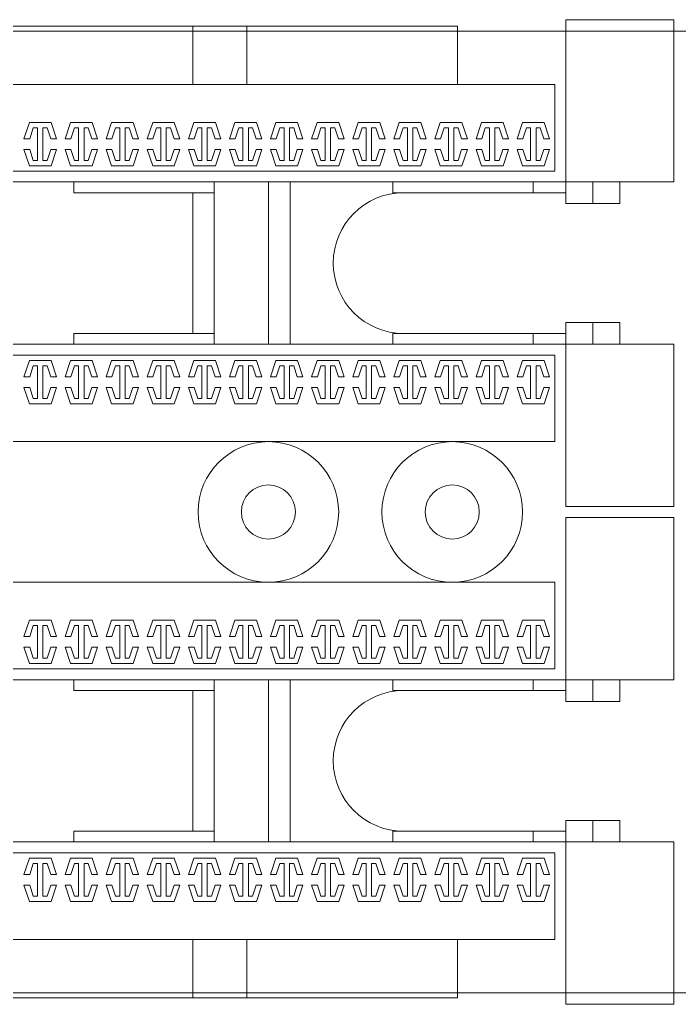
# Model space of a CAD drawing. Header units: millimetres. Extents: x -1589 to 88627, y 12943 to 76663.
# Drawn here: x 39989 to 40599, y 56537 to 57447 of the extents above; entities that cross this region are included whole.
import ezdxf

# ---------------------------------------------------------------- set-up
doc = ezdxf.new("R2010")
doc.units = ezdxf.units.MM
doc.header["$LTSCALE"] = 200
doc.layers.add('LINE', color=3, linetype='Continuous', lineweight=0)

# ---------------------------------------------------------------- blocks, each defined once
blk = doc.blocks.new('110')
at = {"color": 7}
for p, q in [((45.012, 44.905), (221.012, 44.905)), ((196.512, 44.905), (196.512, 39.5)), ((201.512, 44.905), (201.512, 39.5)), ((221.012, 44.905), (221.012, 39.5)), ((231.01, 45.5), (231.01, 28.5)), ((231.01, 45.5), (241.01, 45.5)), ((241.01, 45.5), (241.01, 30.5)), ((18.021, 44.45), (464.999, 44.45)), ((36.012, 39.5), (230.01, 39.5)), ((230.01, 39.5), (230.01, 31.5)), ((181.41, 36), (180.91, 34.5)), ((183.41, 36), (181.41, 36)), ((181.437, 34.5), (181.771, 35.5)), ((181.771, 35.5), (182.16, 35.5)), ((182.16, 35.5), (182.16, 32.5)), ((182.66, 32.5), (182.66, 35.5)), ((182.66, 35.5), (183.05, 35.5)), ((183.05, 35.5), (183.383, 34.5)), ((183.91, 34.5), (183.41, 36)), ((185.21, 36), (184.71, 34.5)), ((187.21, 36), (185.21, 36)), ((185.237, 34.5), (185.571, 35.5)), ((185.571, 35.5), (185.96, 35.5)), ((185.96, 35.5), (185.96, 32.5)), ((186.46, 32.5), (186.46, 35.5)), ((186.46, 35.5), (186.85, 35.5)), ((186.85, 35.5), (187.183, 34.5)), ((187.71, 34.5), (187.21, 36)), ((189.01, 36), (188.51, 34.5)), ((191.01, 36), (189.01, 36)), ((189.037, 34.5), (189.371, 35.5)), ((189.371, 35.5), (189.76, 35.5)), ((189.76, 35.5), (189.76, 32.5)), ((190.26, 32.5), (190.26, 35.5)), ((190.26, 35.5), (190.65, 35.5)), ((190.65, 35.5), (190.983, 34.5)), ((191.51, 34.5), (191.01, 36)), ((192.81, 36), (192.31, 34.5)), ((194.81, 36), (192.81, 36)), ((192.837, 34.5), (193.171, 35.5)), ((193.171, 35.5), (193.56, 35.5)), ((193.56, 35.5), (193.56, 32.5)), ((194.06, 32.5), (194.06, 35.5)), ((194.06, 35.5), (194.45, 35.5)), ((194.45, 35.5), (194.783, 34.5)), ((195.31, 34.5), (194.81, 36)), ((196.61, 36), (196.11, 34.5)), ((198.61, 36), (196.61, 36)), ((196.637, 34.5), (196.971, 35.5)), ((196.971, 35.5), (197.36, 35.5)), ((197.36, 35.5), (197.36, 32.5)), ((197.86, 32.5), (197.86, 35.5)), ((197.86, 35.5), (198.25, 35.5)), ((198.25, 35.5), (198.583, 34.5)), ((199.11, 34.5), (198.61, 36)), ((200.41, 36), (199.91, 34.5)), ((202.41, 36), (200.41, 36)), ((200.437, 34.5), (200.771, 35.5)), ((200.771, 35.5), (201.16, 35.5)), ((201.16, 35.5), (201.16, 32.5)), ((201.66, 32.5), (201.66, 35.5)), ((201.66, 35.5), (202.05, 35.5)), ((202.05, 35.5), (202.383, 34.5)), ((202.91, 34.5), (202.41, 36)), ((204.21, 36), (203.71, 34.5)), ((206.21, 36), (204.21, 36)), ((204.237, 34.5), (204.571, 35.5)), ((204.571, 35.5), (204.96, 35.5)), ((204.96, 35.5), (204.96, 32.5)), ((205.46, 32.5), (205.46, 35.5)), ((205.46, 35.5), (205.85, 35.5)), ((205.85, 35.5), (206.183, 34.5)), ((206.71, 34.5), (206.21, 36)), ((208.01, 36), (207.51, 34.5)), ((210.01, 36), (208.01, 36)), ((208.037, 34.5), (208.371, 35.5)), ((208.371, 35.5), (208.76, 35.5)), ((208.76, 35.5), (208.76, 32.5)), ((209.26, 32.5), (209.26, 35.5)), ((209.26, 35.5), (209.65, 35.5)), ((209.65, 35.5), (209.983, 34.5)), ((210.51, 34.5), (210.01, 36)), ((211.81, 36), (211.31, 34.5)), ((213.81, 36), (211.81, 36)), ((211.837, 34.5), (212.171, 35.5)), ((212.171, 35.5), (212.56, 35.5)), ((212.56, 35.5), (212.56, 32.5)), ((213.06, 32.5), (213.06, 35.5)), ((213.06, 35.5), (213.45, 35.5)), ((213.45, 35.5), (213.783, 34.5)), ((214.31, 34.5), (213.81, 36)), ((215.61, 36), (215.11, 34.5)), ((217.61, 36), (215.61, 36)), ((215.637, 34.5), (215.97, 35.5)), ((215.97, 35.5), (216.36, 35.5)), ((216.36, 35.5), (216.36, 32.5)), ((216.86, 32.5), (216.86, 35.5)), ((216.86, 35.5), (217.25, 35.5)), ((217.25, 35.5), (217.583, 34.5)), ((218.11, 34.5), (217.61, 36)), ((219.41, 36), (218.91, 34.5)), ((221.41, 36), (219.41, 36)), ((219.437, 34.5), (219.77, 35.5)), ((219.77, 35.5), (220.16, 35.5)), ((220.16, 35.5), (220.16, 32.5)), ((220.66, 32.5), (220.66, 35.5)), ((220.66, 35.5), (221.05, 35.5)), ((221.05, 35.5), (221.383, 34.5)), ((221.91, 34.5), (221.41, 36)), ((223.21, 36), (222.71, 34.5)), ((225.21, 36), (223.21, 36)), ((223.237, 34.5), (223.57, 35.5)), ((223.57, 35.5), (223.96, 35.5)), ((223.96, 35.5), (223.96, 32.5)), ((224.46, 32.5), (224.46, 35.5)), ((224.46, 35.5), (224.85, 35.5)), ((224.85, 35.5), (225.183, 34.5)), ((225.71, 34.5), (225.21, 36)), ((227.01, 36), (226.51, 34.5)), ((229.01, 36), (227.01, 36)), ((227.037, 34.5), (227.37, 35.5)), ((227.37, 35.5), (227.76, 35.5)), ((227.76, 35.5), (227.76, 32.5)), ((228.26, 32.5), (228.26, 35.5)), ((228.26, 35.5), (228.65, 35.5)), ((228.65, 35.5), (228.983, 34.5)), ((229.51, 34.5), (229.01, 36)), ((180.91, 34.5), (181.437, 34.5)), ((183.383, 34.5), (183.91, 34.5)), ((184.71, 34.5), (185.237, 34.5)), ((187.183, 34.5), (187.71, 34.5)), ((188.51, 34.5), (189.037, 34.5)), ((190.983, 34.5), (191.51, 34.5)), ((192.31, 34.5), (192.837, 34.5)), ((194.783, 34.5), (195.31, 34.5)), ((196.11, 34.5), (196.637, 34.5)), ((198.583, 34.5), (199.11, 34.5)), ((199.91, 34.5), (200.437, 34.5)), ((202.383, 34.5), (202.91, 34.5)), ((203.71, 34.5), (204.237, 34.5)), ((206.183, 34.5), (206.71, 34.5)), ((207.51, 34.5), (208.037, 34.5)), ((209.983, 34.5), (210.51, 34.5)), ((211.31, 34.5), (211.837, 34.5)), ((213.783, 34.5), (214.31, 34.5)), ((215.11, 34.5), (215.637, 34.5)), ((217.583, 34.5), (218.11, 34.5)), ((218.91, 34.5), (219.437, 34.5)), ((221.383, 34.5), (221.91, 34.5)), ((222.71, 34.5), (223.237, 34.5)), ((225.183, 34.5), (225.71, 34.5)), ((226.51, 34.5), (227.037, 34.5)), ((228.983, 34.5), (229.51, 34.5)), ((180.91, 33.5), (181.41, 32)), ((181.437, 33.5), (180.91, 33.5)), ((181.771, 32.5), (181.437, 33.5)), ((183.383, 33.5), (183.05, 32.5)), ((183.91, 33.5), (183.383, 33.5)), ((183.41, 32), (183.91, 33.5)), ((184.71, 33.5), (185.21, 32)), ((185.237, 33.5), (184.71, 33.5)), ((185.571, 32.5), (185.237, 33.5)), ((187.183, 33.5), (186.85, 32.5)), ((187.71, 33.5), (187.183, 33.5)), ((187.21, 32), (187.71, 33.5)), ((188.51, 33.5), (189.01, 32)), ((189.037, 33.5), (188.51, 33.5)), ((189.371, 32.5), (189.037, 33.5)), ((190.983, 33.5), (190.65, 32.5)), ((191.51, 33.5), (190.983, 33.5)), ((191.01, 32), (191.51, 33.5)), ((192.31, 33.5), (192.81, 32)), ((192.837, 33.5), (192.31, 33.5)), ((193.171, 32.5), (192.837, 33.5)), ((194.783, 33.5), (194.45, 32.5)), ((195.31, 33.5), (194.783, 33.5)), ((194.81, 32), (195.31, 33.5)), ((196.11, 33.5), (196.61, 32)), ((196.637, 33.5), (196.11, 33.5)), ((196.971, 32.5), (196.637, 33.5)), ((198.583, 33.5), (198.25, 32.5)), ((199.11, 33.5), (198.583, 33.5)), ((198.61, 32), (199.11, 33.5)), ((199.91, 33.5), (200.41, 32)), ((200.437, 33.5), (199.91, 33.5)), ((200.771, 32.5), (200.437, 33.5)), ((202.383, 33.5), (202.05, 32.5)), ((202.91, 33.5), (202.383, 33.5)), ((202.41, 32), (202.91, 33.5)), ((203.71, 33.5), (204.21, 32)), ((204.237, 33.5), (203.71, 33.5)), ((204.571, 32.5), (204.237, 33.5)), ((206.183, 33.5), (205.85, 32.5)), ((206.71, 33.5), (206.183, 33.5)), ((206.21, 32), (206.71, 33.5)), ((207.51, 33.5), (208.01, 32)), ((208.037, 33.5), (207.51, 33.5)), ((208.371, 32.5), (208.037, 33.5)), ((209.983, 33.5), (209.65, 32.5)), ((210.51, 33.5), (209.983, 33.5)), ((210.01, 32), (210.51, 33.5)), ((211.31, 33.5), (211.81, 32)), ((211.837, 33.5), (211.31, 33.5)), ((212.171, 32.5), (211.837, 33.5)), ((213.783, 33.5), (213.45, 32.5)), ((214.31, 33.5), (213.783, 33.5)), ((213.81, 32), (214.31, 33.5)), ((215.11, 33.5), (215.61, 32)), ((215.637, 33.5), (215.11, 33.5)), ((215.97, 32.5), (215.637, 33.5)), ((217.583, 33.5), (217.25, 32.5)), ((218.11, 33.5), (217.583, 33.5)), ((217.61, 32), (218.11, 33.5)), ((218.91, 33.5), (219.41, 32)), ((219.437, 33.5), (218.91, 33.5)), ((219.77, 32.5), (219.437, 33.5)), ((221.383, 33.5), (221.05, 32.5)), ((221.91, 33.5), (221.383, 33.5)), ((221.41, 32), (221.91, 33.5)), ((222.71, 33.5), (223.21, 32)), ((223.237, 33.5), (222.71, 33.5)), ((223.57, 32.5), (223.237, 33.5)), ((225.183, 33.5), (224.85, 32.5)), ((225.71, 33.5), (225.183, 33.5)), ((225.21, 32), (225.71, 33.5)), ((226.51, 33.5), (227.01, 32)), ((227.037, 33.5), (226.51, 33.5)), ((227.37, 32.5), (227.037, 33.5)), ((228.983, 33.5), (228.65, 32.5)), ((229.51, 33.5), (228.983, 33.5)), ((229.01, 32), (229.51, 33.5)), ((181.41, 32), (183.41, 32)), ((182.16, 32.5), (181.771, 32.5)), ((183.05, 32.5), (182.66, 32.5)), ((185.21, 32), (187.21, 32)), ((185.96, 32.5), (185.571, 32.5)), ((186.85, 32.5), (186.46, 32.5)), ((189.01, 32), (191.01, 32)), ((189.76, 32.5), (189.371, 32.5)), ((190.65, 32.5), (190.26, 32.5)), ((192.81, 32), (194.81, 32)), ((193.56, 32.5), (193.171, 32.5)), ((194.45, 32.5), (194.06, 32.5)), ((196.61, 32), (198.61, 32)), ((197.36, 32.5), (196.971, 32.5)), ((198.25, 32.5), (197.86, 32.5)), ((200.41, 32), (202.41, 32)), ((201.16, 32.5), (200.771, 32.5)), ((202.05, 32.5), (201.66, 32.5)), ((204.21, 32), (206.21, 32)), ((204.96, 32.5), (204.571, 32.5)), ((205.85, 32.5), (205.46, 32.5)), ((208.01, 32), (210.01, 32)), ((208.76, 32.5), (208.371, 32.5)), ((209.65, 32.5), (209.26, 32.5)), ((211.81, 32), (213.81, 32)), ((212.56, 32.5), (212.171, 32.5)), ((213.45, 32.5), (213.06, 32.5)), ((215.61, 32), (217.61, 32)), ((216.36, 32.5), (215.97, 32.5)), ((217.25, 32.5), (216.86, 32.5)), ((219.41, 32), (221.41, 32)), ((220.16, 32.5), (219.77, 32.5)), ((221.05, 32.5), (220.66, 32.5)), ((223.21, 32), (225.21, 32)), ((223.96, 32.5), (223.57, 32.5)), ((224.85, 32.5), (224.46, 32.5)), ((227.01, 32), (229.01, 32)), ((227.76, 32.5), (227.37, 32.5)), ((228.65, 32.5), (228.26, 32.5)), ((230.01, 31.5), (36.012, 31.5)), ((25.012, 30.5), (241.01, 30.5)), ((185.51, 30.5), (185.51, 29.5)), ((198.51, 30.5), (198.51, 15.5)), ((203.51, 30.5), (203.51, 15.5)), ((205.51, 30.5), (205.51, 15.5)), ((215.01, 29.5), (215.01, 30.5)), ((228.01, 29.5), (228.01, 30.5)), ((233.51, 28.5), (233.51, 30.5)), ((236.01, 28.5), (236.01, 30.5)), ((198.51, 29.5), (185.51, 29.5)), ((196.51, 29.5), (196.51, 16.5)), ((231.01, 29.5), (215.01, 29.5)), ((236.01, 28.5), (231.01, 28.5)), ((236.01, 17.5), (231.01, 17.5)), ((231.01, 17.5), (231.01, 0.5)), ((233.51, 17.5), (233.51, 15.5)), ((236.01, 17.5), (236.01, 15.5)), ((185.51, 15.5), (185.51, 16.5)), ((198.51, 16.5), (185.51, 16.5)), ((215.01, 15.5), (215.01, 16.5)), ((231.01, 16.5), (215.01, 16.5)), ((228.01, 15.5), (228.01, 16.5)), ((25.012, 15.5), (241.01, 15.5)), ((241.01, 15.5), (241.01, 0.5)), ((230.01, 14.5), (36.012, 14.5)), ((180.91, 12.5), (181.41, 14)), ((181.41, 14), (183.41, 14)), ((183.41, 14), (183.91, 12.5)), ((184.71, 12.5), (185.21, 14)), ((185.21, 14), (187.21, 14)), ((187.21, 14), (187.71, 12.5)), ((188.51, 12.5), (189.01, 14)), ((189.01, 14), (191.01, 14)), ((191.01, 14), (191.51, 12.5)), ((192.31, 12.5), (192.81, 14)), ((192.81, 14), (194.81, 14)), ((194.81, 14), (195.31, 12.5)), ((196.11, 12.5), (196.61, 14)), ((196.61, 14), (198.61, 14)), ((198.61, 14), (199.11, 12.5)), ((199.91, 12.5), (200.41, 14)), ((200.41, 14), (202.41, 14)), ((202.41, 14), (202.91, 12.5)), ((203.71, 12.5), (204.21, 14)), ((204.21, 14), (206.21, 14)), ((206.21, 14), (206.71, 12.5)), ((207.51, 12.5), (208.01, 14)), ((208.01, 14), (210.01, 14)), ((210.01, 14), (210.51, 12.5)), ((211.31, 12.5), (211.81, 14)), ((211.81, 14), (213.81, 14)), ((213.81, 14), (214.31, 12.5)), ((215.11, 12.5), (215.61, 14)), ((215.61, 14), (217.61, 14)), ((217.61, 14), (218.11, 12.5)), ((218.91, 12.5), (219.41, 14)), ((219.41, 14), (221.41, 14)), ((221.41, 14), (221.91, 12.5)), ((222.71, 12.5), (223.21, 14)), ((223.21, 14), (225.21, 14)), ((225.21, 14), (225.71, 12.5)), ((226.51, 12.5), (227.01, 14)), ((227.01, 14), (229.01, 14)), ((229.01, 14), (229.51, 12.5)), ((230.01, 6.5), (230.01, 14.5)), ((181.771, 13.5), (181.437, 12.5)), ((182.16, 13.5), (181.771, 13.5)), ((182.16, 10.5), (182.16, 13.5)), ((183.05, 13.5), (182.66, 13.5)), ((182.66, 13.5), (182.66, 10.5)), ((183.383, 12.5), (183.05, 13.5)), ((185.571, 13.5), (185.237, 12.5)), ((185.96, 13.5), (185.571, 13.5)), ((185.96, 10.5), (185.96, 13.5)), ((186.85, 13.5), (186.46, 13.5)), ((186.46, 13.5), (186.46, 10.5)), ((187.183, 12.5), (186.85, 13.5)), ((189.371, 13.5), (189.037, 12.5)), ((189.76, 13.5), (189.371, 13.5)), ((189.76, 10.5), (189.76, 13.5)), ((190.65, 13.5), (190.26, 13.5)), ((190.26, 13.5), (190.26, 10.5)), ((190.983, 12.5), (190.65, 13.5)), ((193.171, 13.5), (192.837, 12.5)), ((193.56, 13.5), (193.171, 13.5)), ((193.56, 10.5), (193.56, 13.5)), ((194.45, 13.5), (194.06, 13.5)), ((194.06, 13.5), (194.06, 10.5)), ((194.783, 12.5), (194.45, 13.5)), ((196.971, 13.5), (196.637, 12.5)), ((197.36, 13.5), (196.971, 13.5)), ((197.36, 10.5), (197.36, 13.5)), ((198.25, 13.5), (197.86, 13.5)), ((197.86, 13.5), (197.86, 10.5)), ((198.583, 12.5), (198.25, 13.5)), ((200.771, 13.5), (200.437, 12.5)), ((201.16, 13.5), (200.771, 13.5)), ((201.16, 10.5), (201.16, 13.5)), ((202.05, 13.5), (201.66, 13.5)), ((201.66, 13.5), (201.66, 10.5)), ((202.383, 12.5), (202.05, 13.5)), ((204.571, 13.5), (204.237, 12.5)), ((204.96, 13.5), (204.571, 13.5)), ((204.96, 10.5), (204.96, 13.5)), ((205.85, 13.5), (205.46, 13.5)), ((205.46, 13.5), (205.46, 10.5)), ((206.183, 12.5), (205.85, 13.5)), ((208.371, 13.5), (208.037, 12.5)), ((208.76, 13.5), (208.371, 13.5)), ((208.76, 10.5), (208.76, 13.5)), ((209.65, 13.5), (209.26, 13.5)), ((209.26, 13.5), (209.26, 10.5)), ((209.983, 12.5), (209.65, 13.5)), ((212.171, 13.5), (211.837, 12.5)), ((212.56, 13.5), (212.171, 13.5)), ((212.56, 10.5), (212.56, 13.5)), ((213.45, 13.5), (213.06, 13.5)), ((213.06, 13.5), (213.06, 10.5)), ((213.783, 12.5), (213.45, 13.5)), ((215.97, 13.5), (215.637, 12.5)), ((216.36, 13.5), (215.97, 13.5)), ((216.36, 10.5), (216.36, 13.5)), ((217.25, 13.5), (216.86, 13.5)), ((216.86, 13.5), (216.86, 10.5)), ((217.583, 12.5), (217.25, 13.5)), ((219.77, 13.5), (219.437, 12.5)), ((220.16, 13.5), (219.77, 13.5)), ((220.16, 10.5), (220.16, 13.5)), ((221.05, 13.5), (220.66, 13.5)), ((220.66, 13.5), (220.66, 10.5)), ((221.383, 12.5), (221.05, 13.5)), ((223.57, 13.5), (223.237, 12.5)), ((223.96, 13.5), (223.57, 13.5)), ((223.96, 10.5), (223.96, 13.5)), ((224.85, 13.5), (224.46, 13.5)), ((224.46, 13.5), (224.46, 10.5)), ((225.183, 12.5), (224.85, 13.5)), ((227.37, 13.5), (227.037, 12.5)), ((227.76, 13.5), (227.37, 13.5)), ((227.76, 10.5), (227.76, 13.5)), ((228.65, 13.5), (228.26, 13.5)), ((228.26, 13.5), (228.26, 10.5)), ((228.983, 12.5), (228.65, 13.5)), ((181.437, 12.5), (180.91, 12.5)), ((183.91, 12.5), (183.383, 12.5)), ((185.237, 12.5), (184.71, 12.5)), ((187.71, 12.5), (187.183, 12.5)), ((189.037, 12.5), (188.51, 12.5)), ((191.51, 12.5), (190.983, 12.5)), ((192.837, 12.5), (192.31, 12.5)), ((195.31, 12.5), (194.783, 12.5)), ((196.637, 12.5), (196.11, 12.5)), ((199.11, 12.5), (198.583, 12.5)), ((200.437, 12.5), (199.91, 12.5)), ((202.91, 12.5), (202.383, 12.5)), ((204.237, 12.5), (203.71, 12.5)), ((206.71, 12.5), (206.183, 12.5)), ((208.037, 12.5), (207.51, 12.5)), ((210.51, 12.5), (209.983, 12.5)), ((211.837, 12.5), (211.31, 12.5)), ((214.31, 12.5), (213.783, 12.5)), ((215.637, 12.5), (215.11, 12.5)), ((218.11, 12.5), (217.583, 12.5)), ((219.437, 12.5), (218.91, 12.5)), ((221.91, 12.5), (221.383, 12.5)), ((223.237, 12.5), (222.71, 12.5)), ((225.71, 12.5), (225.183, 12.5)), ((227.037, 12.5), (226.51, 12.5)), ((229.51, 12.5), (228.983, 12.5)), ((181.41, 10), (180.91, 11.5)), ((180.91, 11.5), (181.437, 11.5)), ((181.437, 11.5), (181.771, 10.5)), ((183.05, 10.5), (183.383, 11.5)), ((183.383, 11.5), (183.91, 11.5)), ((183.91, 11.5), (183.41, 10)), ((185.21, 10), (184.71, 11.5)), ((184.71, 11.5), (185.237, 11.5)), ((185.237, 11.5), (185.571, 10.5)), ((186.85, 10.5), (187.183, 11.5)), ((187.183, 11.5), (187.71, 11.5)), ((187.71, 11.5), (187.21, 10)), ((189.01, 10), (188.51, 11.5)), ((188.51, 11.5), (189.037, 11.5)), ((189.037, 11.5), (189.371, 10.5)), ((190.65, 10.5), (190.983, 11.5)), ((190.983, 11.5), (191.51, 11.5)), ((191.51, 11.5), (191.01, 10)), ((192.81, 10), (192.31, 11.5)), ((192.31, 11.5), (192.837, 11.5)), ((192.837, 11.5), (193.171, 10.5)), ((194.45, 10.5), (194.783, 11.5)), ((194.783, 11.5), (195.31, 11.5)), ((195.31, 11.5), (194.81, 10)), ((196.61, 10), (196.11, 11.5)), ((196.11, 11.5), (196.637, 11.5)), ((196.637, 11.5), (196.971, 10.5)), ((198.25, 10.5), (198.583, 11.5)), ((198.583, 11.5), (199.11, 11.5)), ((199.11, 11.5), (198.61, 10)), ((200.41, 10), (199.91, 11.5)), ((199.91, 11.5), (200.437, 11.5)), ((200.437, 11.5), (200.771, 10.5)), ((202.05, 10.5), (202.383, 11.5)), ((202.383, 11.5), (202.91, 11.5)), ((202.91, 11.5), (202.41, 10)), ((204.21, 10), (203.71, 11.5)), ((203.71, 11.5), (204.237, 11.5)), ((204.237, 11.5), (204.571, 10.5)), ((205.85, 10.5), (206.183, 11.5)), ((206.183, 11.5), (206.71, 11.5)), ((206.71, 11.5), (206.21, 10)), ((208.01, 10), (207.51, 11.5)), ((207.51, 11.5), (208.037, 11.5)), ((208.037, 11.5), (208.371, 10.5)), ((209.65, 10.5), (209.983, 11.5)), ((209.983, 11.5), (210.51, 11.5)), ((210.51, 11.5), (210.01, 10)), ((211.81, 10), (211.31, 11.5)), ((211.31, 11.5), (211.837, 11.5)), ((211.837, 11.5), (212.171, 10.5)), ((213.45, 10.5), (213.783, 11.5)), ((213.783, 11.5), (214.31, 11.5)), ((214.31, 11.5), (213.81, 10)), ((215.61, 10), (215.11, 11.5)), ((215.11, 11.5), (215.637, 11.5)), ((215.637, 11.5), (215.97, 10.5)), ((217.25, 10.5), (217.583, 11.5)), ((217.583, 11.5), (218.11, 11.5)), ((218.11, 11.5), (217.61, 10)), ((219.41, 10), (218.91, 11.5)), ((218.91, 11.5), (219.437, 11.5)), ((219.437, 11.5), (219.77, 10.5)), ((221.05, 10.5), (221.383, 11.5)), ((221.383, 11.5), (221.91, 11.5)), ((221.91, 11.5), (221.41, 10)), ((223.21, 10), (222.71, 11.5)), ((222.71, 11.5), (223.237, 11.5)), ((223.237, 11.5), (223.57, 10.5)), ((224.85, 10.5), (225.183, 11.5)), ((225.183, 11.5), (225.71, 11.5)), ((225.71, 11.5), (225.21, 10)), ((227.01, 10), (226.51, 11.5)), ((226.51, 11.5), (227.037, 11.5)), ((227.037, 11.5), (227.37, 10.5)), ((228.65, 10.5), (228.983, 11.5)), ((228.983, 11.5), (229.51, 11.5)), ((229.51, 11.5), (229.01, 10)), ((181.771, 10.5), (182.16, 10.5)), ((182.66, 10.5), (183.05, 10.5)), ((185.571, 10.5), (185.96, 10.5)), ((186.46, 10.5), (186.85, 10.5)), ((189.371, 10.5), (189.76, 10.5)), ((190.26, 10.5), (190.65, 10.5)), ((193.171, 10.5), (193.56, 10.5)), ((194.06, 10.5), (194.45, 10.5)), ((196.971, 10.5), (197.36, 10.5)), ((197.86, 10.5), (198.25, 10.5)), ((200.771, 10.5), (201.16, 10.5)), ((201.66, 10.5), (202.05, 10.5)), ((204.571, 10.5), (204.96, 10.5)), ((205.46, 10.5), (205.85, 10.5)), ((208.371, 10.5), (208.76, 10.5)), ((209.26, 10.5), (209.65, 10.5)), ((212.171, 10.5), (212.56, 10.5)), ((213.06, 10.5), (213.45, 10.5)), ((215.97, 10.5), (216.36, 10.5)), ((216.86, 10.5), (217.25, 10.5)), ((219.77, 10.5), (220.16, 10.5)), ((220.66, 10.5), (221.05, 10.5)), ((223.57, 10.5), (223.96, 10.5)), ((224.46, 10.5), (224.85, 10.5)), ((227.37, 10.5), (227.76, 10.5)), ((228.26, 10.5), (228.65, 10.5)), ((183.41, 10), (181.41, 10)), ((187.21, 10), (185.21, 10)), ((191.01, 10), (189.01, 10)), ((194.81, 10), (192.81, 10)), ((198.61, 10), (196.61, 10)), ((202.41, 10), (200.41, 10)), ((206.21, 10), (204.21, 10)), ((210.01, 10), (208.01, 10)), ((213.81, 10), (211.81, 10)), ((217.61, 10), (215.61, 10)), ((221.41, 10), (219.41, 10)), ((225.21, 10), (223.21, 10)), ((229.01, 10), (227.01, 10)), ((36.012, 6.5), (230.01, 6.5)), ((231.01, 0.5), (241.01, 0.5)), ((231.01, -0.5), (241.01, -0.5)), ((231.01, -0.5), (231.01, -17.5)), ((241.01, -15.5), (241.01, -0.5)), ((36.012, -6.5), (230.01, -6.5)), ((230.01, -6.5), (230.01, -14.5)), ((181.41, -10), (180.91, -11.5)), ((183.41, -10), (181.41, -10)), ((183.91, -11.5), (183.41, -10)), ((185.21, -10), (184.71, -11.5)), ((187.21, -10), (185.21, -10)), ((187.71, -11.5), (187.21, -10)), ((189.01, -10), (188.51, -11.5)), ((191.01, -10), (189.01, -10)), ((191.51, -11.5), (191.01, -10)), ((192.81, -10), (192.31, -11.5)), ((194.81, -10), (192.81, -10)), ((195.31, -11.5), (194.81, -10)), ((196.61, -10), (196.11, -11.5)), ((198.61, -10), (196.61, -10)), ((199.11, -11.5), (198.61, -10)), ((200.41, -10), (199.91, -11.5)), ((202.41, -10), (200.41, -10)), ((202.91, -11.5), (202.41, -10)), ((204.21, -10), (203.71, -11.5)), ((206.21, -10), (204.21, -10)), ((206.71, -11.5), (206.21, -10)), ((208.01, -10), (207.51, -11.5)), ((210.01, -10), (208.01, -10)), ((210.51, -11.5), (210.01, -10)), ((211.81, -10), (211.31, -11.5)), ((213.81, -10), (211.81, -10)), ((214.31, -11.5), (213.81, -10)), ((215.61, -10), (215.11, -11.5)), ((217.61, -10), (215.61, -10)), ((218.11, -11.5), (217.61, -10)), ((219.41, -10), (218.91, -11.5)), ((221.41, -10), (219.41, -10)), ((221.91, -11.5), (221.41, -10)), ((223.21, -10), (222.71, -11.5)), ((225.21, -10), (223.21, -10)), ((225.71, -11.5), (225.21, -10)), ((227.01, -10), (226.51, -11.5)), ((229.01, -10), (227.01, -10)), ((229.51, -11.5), (229.01, -10)), ((181.437, -11.5), (181.771, -10.5)), ((181.771, -10.5), (182.16, -10.5)), ((182.16, -10.5), (182.16, -13.5)), ((182.66, -13.5), (182.66, -10.5)), ((182.66, -10.5), (183.05, -10.5)), ((183.05, -10.5), (183.383, -11.5)), ((185.237, -11.5), (185.571, -10.5)), ((185.571, -10.5), (185.96, -10.5)), ((185.96, -10.5), (185.96, -13.5)), ((186.46, -13.5), (186.46, -10.5)), ((186.46, -10.5), (186.85, -10.5)), ((186.85, -10.5), (187.183, -11.5)), ((189.037, -11.5), (189.371, -10.5)), ((189.371, -10.5), (189.76, -10.5)), ((189.76, -10.5), (189.76, -13.5)), ((190.26, -13.5), (190.26, -10.5)), ((190.26, -10.5), (190.65, -10.5)), ((190.65, -10.5), (190.983, -11.5)), ((192.837, -11.5), (193.171, -10.5)), ((193.171, -10.5), (193.56, -10.5)), ((193.56, -10.5), (193.56, -13.5)), ((194.06, -13.5), (194.06, -10.5)), ((194.06, -10.5), (194.45, -10.5)), ((194.45, -10.5), (194.783, -11.5)), ((196.637, -11.5), (196.971, -10.5)), ((196.971, -10.5), (197.36, -10.5)), ((197.36, -10.5), (197.36, -13.5)), ((197.86, -13.5), (197.86, -10.5)), ((197.86, -10.5), (198.25, -10.5)), ((198.25, -10.5), (198.583, -11.5)), ((200.437, -11.5), (200.771, -10.5)), ((200.771, -10.5), (201.16, -10.5)), ((201.16, -10.5), (201.16, -13.5)), ((201.66, -13.5), (201.66, -10.5)), ((201.66, -10.5), (202.05, -10.5)), ((202.05, -10.5), (202.383, -11.5)), ((204.237, -11.5), (204.571, -10.5)), ((204.571, -10.5), (204.96, -10.5)), ((204.96, -10.5), (204.96, -13.5)), ((205.46, -13.5), (205.46, -10.5)), ((205.46, -10.5), (205.85, -10.5)), ((205.85, -10.5), (206.183, -11.5)), ((208.037, -11.5), (208.371, -10.5)), ((208.371, -10.5), (208.76, -10.5)), ((208.76, -10.5), (208.76, -13.5)), ((209.26, -13.5), (209.26, -10.5)), ((209.26, -10.5), (209.65, -10.5)), ((209.65, -10.5), (209.983, -11.5)), ((211.837, -11.5), (212.171, -10.5)), ((212.171, -10.5), (212.56, -10.5)), ((212.56, -10.5), (212.56, -13.5)), ((213.06, -13.5), (213.06, -10.5)), ((213.06, -10.5), (213.45, -10.5)), ((213.45, -10.5), (213.783, -11.5)), ((215.637, -11.5), (215.97, -10.5)), ((215.97, -10.5), (216.36, -10.5)), ((216.36, -10.5), (216.36, -13.5)), ((216.86, -13.5), (216.86, -10.5)), ((216.86, -10.5), (217.25, -10.5)), ((217.25, -10.5), (217.583, -11.5)), ((219.437, -11.5), (219.77, -10.5)), ((219.77, -10.5), (220.16, -10.5)), ((220.16, -10.5), (220.16, -13.5)), ((220.66, -13.5), (220.66, -10.5)), ((220.66, -10.5), (221.05, -10.5)), ((221.05, -10.5), (221.383, -11.5)), ((223.237, -11.5), (223.57, -10.5)), ((223.57, -10.5), (223.96, -10.5)), ((223.96, -10.5), (223.96, -13.5)), ((224.46, -13.5), (224.46, -10.5)), ((224.46, -10.5), (224.85, -10.5)), ((224.85, -10.5), (225.183, -11.5)), ((227.037, -11.5), (227.37, -10.5)), ((227.37, -10.5), (227.76, -10.5)), ((227.76, -10.5), (227.76, -13.5)), ((228.26, -13.5), (228.26, -10.5)), ((228.26, -10.5), (228.65, -10.5)), ((228.65, -10.5), (228.983, -11.5)), ((180.91, -11.5), (181.437, -11.5)), ((183.383, -11.5), (183.91, -11.5)), ((184.71, -11.5), (185.237, -11.5)), ((187.183, -11.5), (187.71, -11.5)), ((188.51, -11.5), (189.037, -11.5)), ((190.983, -11.5), (191.51, -11.5)), ((192.31, -11.5), (192.837, -11.5)), ((194.783, -11.5), (195.31, -11.5)), ((196.11, -11.5), (196.637, -11.5)), ((198.583, -11.5), (199.11, -11.5)), ((199.91, -11.5), (200.437, -11.5)), ((202.383, -11.5), (202.91, -11.5)), ((203.71, -11.5), (204.237, -11.5)), ((206.183, -11.5), (206.71, -11.5)), ((207.51, -11.5), (208.037, -11.5)), ((209.983, -11.5), (210.51, -11.5)), ((211.31, -11.5), (211.837, -11.5)), ((213.783, -11.5), (214.31, -11.5)), ((215.11, -11.5), (215.637, -11.5)), ((217.583, -11.5), (218.11, -11.5)), ((218.91, -11.5), (219.437, -11.5)), ((221.383, -11.5), (221.91, -11.5)), ((222.71, -11.5), (223.237, -11.5)), ((225.183, -11.5), (225.71, -11.5)), ((226.51, -11.5), (227.037, -11.5)), ((228.983, -11.5), (229.51, -11.5)), ((180.91, -12.5), (181.41, -14)), ((181.437, -12.5), (180.91, -12.5)), ((181.771, -13.5), (181.437, -12.5)), ((183.383, -12.5), (183.05, -13.5)), ((183.91, -12.5), (183.383, -12.5)), ((183.41, -14), (183.91, -12.5)), ((184.71, -12.5), (185.21, -14)), ((185.237, -12.5), (184.71, -12.5)), ((185.571, -13.5), (185.237, -12.5)), ((187.183, -12.5), (186.85, -13.5)), ((187.71, -12.5), (187.183, -12.5)), ((187.21, -14), (187.71, -12.5)), ((188.51, -12.5), (189.01, -14)), ((189.037, -12.5), (188.51, -12.5)), ((189.371, -13.5), (189.037, -12.5)), ((190.983, -12.5), (190.65, -13.5)), ((191.51, -12.5), (190.983, -12.5)), ((191.01, -14), (191.51, -12.5)), ((192.31, -12.5), (192.81, -14)), ((192.837, -12.5), (192.31, -12.5)), ((193.171, -13.5), (192.837, -12.5)), ((194.783, -12.5), (194.45, -13.5)), ((195.31, -12.5), (194.783, -12.5)), ((194.81, -14), (195.31, -12.5)), ((196.11, -12.5), (196.61, -14)), ((196.637, -12.5), (196.11, -12.5)), ((196.971, -13.5), (196.637, -12.5)), ((198.583, -12.5), (198.25, -13.5)), ((199.11, -12.5), (198.583, -12.5)), ((198.61, -14), (199.11, -12.5)), ((199.91, -12.5), (200.41, -14)), ((200.437, -12.5), (199.91, -12.5)), ((200.771, -13.5), (200.437, -12.5)), ((202.383, -12.5), (202.05, -13.5)), ((202.91, -12.5), (202.383, -12.5)), ((202.41, -14), (202.91, -12.5)), ((203.71, -12.5), (204.21, -14)), ((204.237, -12.5), (203.71, -12.5)), ((204.571, -13.5), (204.237, -12.5)), ((206.183, -12.5), (205.85, -13.5)), ((206.71, -12.5), (206.183, -12.5)), ((206.21, -14), (206.71, -12.5)), ((207.51, -12.5), (208.01, -14)), ((208.037, -12.5), (207.51, -12.5)), ((208.371, -13.5), (208.037, -12.5)), ((209.983, -12.5), (209.65, -13.5)), ((210.51, -12.5), (209.983, -12.5)), ((210.01, -14), (210.51, -12.5)), ((211.31, -12.5), (211.81, -14)), ((211.837, -12.5), (211.31, -12.5)), ((212.171, -13.5), (211.837, -12.5)), ((213.783, -12.5), (213.45, -13.5)), ((214.31, -12.5), (213.783, -12.5)), ((213.81, -14), (214.31, -12.5)), ((215.11, -12.5), (215.61, -14)), ((215.637, -12.5), (215.11, -12.5)), ((215.97, -13.5), (215.637, -12.5)), ((217.583, -12.5), (217.25, -13.5)), ((218.11, -12.5), (217.583, -12.5)), ((217.61, -14), (218.11, -12.5)), ((218.91, -12.5), (219.41, -14)), ((219.437, -12.5), (218.91, -12.5)), ((219.77, -13.5), (219.437, -12.5)), ((221.383, -12.5), (221.05, -13.5)), ((221.91, -12.5), (221.383, -12.5)), ((221.41, -14), (221.91, -12.5)), ((222.71, -12.5), (223.21, -14)), ((223.237, -12.5), (222.71, -12.5)), ((223.57, -13.5), (223.237, -12.5)), ((225.183, -12.5), (224.85, -13.5)), ((225.71, -12.5), (225.183, -12.5)), ((225.21, -14), (225.71, -12.5)), ((226.51, -12.5), (227.01, -14)), ((227.037, -12.5), (226.51, -12.5)), ((227.37, -13.5), (227.037, -12.5)), ((228.983, -12.5), (228.65, -13.5)), ((229.51, -12.5), (228.983, -12.5)), ((229.01, -14), (229.51, -12.5)), ((182.16, -13.5), (181.771, -13.5)), ((183.05, -13.5), (182.66, -13.5)), ((185.96, -13.5), (185.571, -13.5)), ((186.85, -13.5), (186.46, -13.5)), ((189.76, -13.5), (189.371, -13.5)), ((190.65, -13.5), (190.26, -13.5)), ((193.56, -13.5), (193.171, -13.5)), ((194.45, -13.5), (194.06, -13.5)), ((197.36, -13.5), (196.971, -13.5)), ((198.25, -13.5), (197.86, -13.5)), ((201.16, -13.5), (200.771, -13.5)), ((202.05, -13.5), (201.66, -13.5)), ((204.96, -13.5), (204.571, -13.5)), ((205.85, -13.5), (205.46, -13.5)), ((208.76, -13.5), (208.371, -13.5)), ((209.65, -13.5), (209.26, -13.5)), ((212.56, -13.5), (212.171, -13.5)), ((213.45, -13.5), (213.06, -13.5)), ((216.36, -13.5), (215.97, -13.5)), ((217.25, -13.5), (216.86, -13.5)), ((220.16, -13.5), (219.77, -13.5)), ((221.05, -13.5), (220.66, -13.5)), ((223.96, -13.5), (223.57, -13.5)), ((224.85, -13.5), (224.46, -13.5)), ((227.76, -13.5), (227.37, -13.5)), ((228.65, -13.5), (228.26, -13.5)), ((230.01, -14.5), (36.012, -14.5)), ((181.41, -14), (183.41, -14)), ((185.21, -14), (187.21, -14)), ((189.01, -14), (191.01, -14)), ((192.81, -14), (194.81, -14)), ((196.61, -14), (198.61, -14)), ((200.41, -14), (202.41, -14)), ((204.21, -14), (206.21, -14)), ((208.01, -14), (210.01, -14)), ((211.81, -14), (213.81, -14)), ((215.61, -14), (217.61, -14)), ((219.41, -14), (221.41, -14)), ((223.21, -14), (225.21, -14)), ((227.01, -14), (229.01, -14)), ((25.012, -15.5), (241.01, -15.5)), ((185.51, -15.5), (185.51, -16.5)), ((198.51, -30.5), (198.51, -15.5)), ((203.51, -30.5), (203.51, -15.5)), ((205.51, -30.5), (205.51, -15.5)), ((215.01, -15.5), (215.01, -16.5)), ((228.01, -15.5), (228.01, -16.5)), ((233.51, -17.5), (233.51, -15.5)), ((236.01, -17.5), (236.01, -15.5)), ((198.51, -16.5), (185.51, -16.5)), ((196.51, -29.5), (196.51, -16.5)), ((231.01, -16.5), (215.01, -16.5)), ((236.01, -17.5), (231.01, -17.5)), ((236.01, -28.5), (231.01, -28.5)), ((231.01, -28.5), (231.01, -45.5)), ((233.51, -28.5), (233.51, -30.5)), ((236.01, -28.5), (236.01, -30.5)), ((185.51, -30.5), (185.51, -29.5)), ((198.51, -29.5), (185.51, -29.5)), ((215.01, -29.5), (215.01, -30.5)), ((231.01, -29.5), (215.01, -29.5)), ((228.01, -29.5), (228.01, -30.5)), ((25.012, -30.5), (241.01, -30.5)), ((241.01, -30.5), (241.01, -45.5)), ((230.01, -31.5), (36.012, -31.5)), ((230.01, -39.5), (230.01, -31.5)), ((180.91, -33.5), (181.41, -32)), ((181.41, -32), (183.41, -32)), ((181.771, -32.5), (181.437, -33.5)), ((182.16, -32.5), (181.771, -32.5)), ((182.16, -35.5), (182.16, -32.5)), ((183.05, -32.5), (182.66, -32.5)), ((182.66, -32.5), (182.66, -35.5)), ((183.383, -33.5), (183.05, -32.5)), ((183.41, -32), (183.91, -33.5)), ((184.71, -33.5), (185.21, -32)), ((185.21, -32), (187.21, -32)), ((185.571, -32.5), (185.237, -33.5)), ((185.96, -32.5), (185.571, -32.5)), ((185.96, -35.5), (185.96, -32.5)), ((186.85, -32.5), (186.46, -32.5)), ((186.46, -32.5), (186.46, -35.5)), ((187.183, -33.5), (186.85, -32.5)), ((187.21, -32), (187.71, -33.5)), ((188.51, -33.5), (189.01, -32)), ((189.01, -32), (191.01, -32)), ((189.371, -32.5), (189.037, -33.5)), ((189.76, -32.5), (189.371, -32.5)), ((189.76, -35.5), (189.76, -32.5)), ((190.65, -32.5), (190.26, -32.5)), ((190.26, -32.5), (190.26, -35.5)), ((190.983, -33.5), (190.65, -32.5)), ((191.01, -32), (191.51, -33.5)), ((192.31, -33.5), (192.81, -32)), ((192.81, -32), (194.81, -32)), ((193.171, -32.5), (192.837, -33.5)), ((193.56, -32.5), (193.171, -32.5)), ((193.56, -35.5), (193.56, -32.5)), ((194.45, -32.5), (194.06, -32.5)), ((194.06, -32.5), (194.06, -35.5)), ((194.783, -33.5), (194.45, -32.5)), ((194.81, -32), (195.31, -33.5)), ((196.11, -33.5), (196.61, -32)), ((196.61, -32), (198.61, -32)), ((196.971, -32.5), (196.637, -33.5)), ((197.36, -32.5), (196.971, -32.5)), ((197.36, -35.5), (197.36, -32.5)), ((198.25, -32.5), (197.86, -32.5)), ((197.86, -32.5), (197.86, -35.5)), ((198.583, -33.5), (198.25, -32.5)), ((198.61, -32), (199.11, -33.5)), ((199.91, -33.5), (200.41, -32)), ((200.41, -32), (202.41, -32)), ((200.771, -32.5), (200.437, -33.5)), ((201.16, -32.5), (200.771, -32.5)), ((201.16, -35.5), (201.16, -32.5)), ((202.05, -32.5), (201.66, -32.5)), ((201.66, -32.5), (201.66, -35.5)), ((202.383, -33.5), (202.05, -32.5)), ((202.41, -32), (202.91, -33.5)), ((203.71, -33.5), (204.21, -32)), ((204.21, -32), (206.21, -32)), ((204.571, -32.5), (204.237, -33.5)), ((204.96, -32.5), (204.571, -32.5)), ((204.96, -35.5), (204.96, -32.5)), ((205.85, -32.5), (205.46, -32.5)), ((205.46, -32.5), (205.46, -35.5)), ((206.183, -33.5), (205.85, -32.5)), ((206.21, -32), (206.71, -33.5)), ((207.51, -33.5), (208.01, -32)), ((208.01, -32), (210.01, -32)), ((208.371, -32.5), (208.037, -33.5)), ((208.76, -32.5), (208.371, -32.5)), ((208.76, -35.5), (208.76, -32.5)), ((209.65, -32.5), (209.26, -32.5)), ((209.26, -32.5), (209.26, -35.5)), ((209.983, -33.5), (209.65, -32.5)), ((210.01, -32), (210.51, -33.5)), ((211.31, -33.5), (211.81, -32)), ((211.81, -32), (213.81, -32)), ((212.171, -32.5), (211.837, -33.5)), ((212.56, -32.5), (212.171, -32.5)), ((212.56, -35.5), (212.56, -32.5)), ((213.45, -32.5), (213.06, -32.5)), ((213.06, -32.5), (213.06, -35.5)), ((213.783, -33.5), (213.45, -32.5)), ((213.81, -32), (214.31, -33.5)), ((215.11, -33.5), (215.61, -32)), ((215.61, -32), (217.61, -32)), ((215.97, -32.5), (215.637, -33.5)), ((216.36, -32.5), (215.97, -32.5)), ((216.36, -35.5), (216.36, -32.5)), ((217.25, -32.5), (216.86, -32.5)), ((216.86, -32.5), (216.86, -35.5)), ((217.583, -33.5), (217.25, -32.5)), ((217.61, -32), (218.11, -33.5)), ((218.91, -33.5), (219.41, -32)), ((219.41, -32), (221.41, -32)), ((219.77, -32.5), (219.437, -33.5)), ((220.16, -32.5), (219.77, -32.5)), ((220.16, -35.5), (220.16, -32.5)), ((221.05, -32.5), (220.66, -32.5)), ((220.66, -32.5), (220.66, -35.5)), ((221.383, -33.5), (221.05, -32.5)), ((221.41, -32), (221.91, -33.5)), ((222.71, -33.5), (223.21, -32)), ((223.21, -32), (225.21, -32)), ((223.57, -32.5), (223.237, -33.5)), ((223.96, -32.5), (223.57, -32.5)), ((223.96, -35.5), (223.96, -32.5)), ((224.85, -32.5), (224.46, -32.5)), ((224.46, -32.5), (224.46, -35.5)), ((225.183, -33.5), (224.85, -32.5)), ((225.21, -32), (225.71, -33.5)), ((226.51, -33.5), (227.01, -32)), ((227.01, -32), (229.01, -32)), ((227.37, -32.5), (227.037, -33.5)), ((227.76, -32.5), (227.37, -32.5)), ((227.76, -35.5), (227.76, -32.5)), ((228.65, -32.5), (228.26, -32.5)), ((228.26, -32.5), (228.26, -35.5)), ((228.983, -33.5), (228.65, -32.5)), ((229.01, -32), (229.51, -33.5)), ((181.437, -33.5), (180.91, -33.5)), ((183.91, -33.5), (183.383, -33.5)), ((185.237, -33.5), (184.71, -33.5)), ((187.71, -33.5), (187.183, -33.5)), ((189.037, -33.5), (188.51, -33.5)), ((191.51, -33.5), (190.983, -33.5)), ((192.837, -33.5), (192.31, -33.5)), ((195.31, -33.5), (194.783, -33.5)), ((196.637, -33.5), (196.11, -33.5)), ((199.11, -33.5), (198.583, -33.5)), ((200.437, -33.5), (199.91, -33.5)), ((202.91, -33.5), (202.383, -33.5)), ((204.237, -33.5), (203.71, -33.5)), ((206.71, -33.5), (206.183, -33.5)), ((208.037, -33.5), (207.51, -33.5)), ((210.51, -33.5), (209.983, -33.5)), ((211.837, -33.5), (211.31, -33.5)), ((214.31, -33.5), (213.783, -33.5)), ((215.637, -33.5), (215.11, -33.5)), ((218.11, -33.5), (217.583, -33.5)), ((219.437, -33.5), (218.91, -33.5)), ((221.91, -33.5), (221.383, -33.5)), ((223.237, -33.5), (222.71, -33.5)), ((225.71, -33.5), (225.183, -33.5)), ((227.037, -33.5), (226.51, -33.5)), ((229.51, -33.5), (228.983, -33.5)), ((181.41, -36), (180.91, -34.5)), ((180.91, -34.5), (181.437, -34.5)), ((181.437, -34.5), (181.771, -35.5)), ((183.05, -35.5), (183.383, -34.5)), ((183.383, -34.5), (183.91, -34.5)), ((183.91, -34.5), (183.41, -36)), ((185.21, -36), (184.71, -34.5)), ((184.71, -34.5), (185.237, -34.5)), ((185.237, -34.5), (185.571, -35.5)), ((186.85, -35.5), (187.183, -34.5)), ((187.183, -34.5), (187.71, -34.5)), ((187.71, -34.5), (187.21, -36)), ((189.01, -36), (188.51, -34.5)), ((188.51, -34.5), (189.037, -34.5)), ((189.037, -34.5), (189.371, -35.5)), ((190.65, -35.5), (190.983, -34.5)), ((190.983, -34.5), (191.51, -34.5)), ((191.51, -34.5), (191.01, -36)), ((192.81, -36), (192.31, -34.5)), ((192.31, -34.5), (192.837, -34.5)), ((192.837, -34.5), (193.171, -35.5)), ((194.45, -35.5), (194.783, -34.5)), ((194.783, -34.5), (195.31, -34.5)), ((195.31, -34.5), (194.81, -36)), ((196.61, -36), (196.11, -34.5)), ((196.11, -34.5), (196.637, -34.5)), ((196.637, -34.5), (196.971, -35.5)), ((198.25, -35.5), (198.583, -34.5)), ((198.583, -34.5), (199.11, -34.5)), ((199.11, -34.5), (198.61, -36)), ((200.41, -36), (199.91, -34.5)), ((199.91, -34.5), (200.437, -34.5)), ((200.437, -34.5), (200.771, -35.5)), ((202.05, -35.5), (202.383, -34.5)), ((202.383, -34.5), (202.91, -34.5)), ((202.91, -34.5), (202.41, -36)), ((204.21, -36), (203.71, -34.5)), ((203.71, -34.5), (204.237, -34.5)), ((204.237, -34.5), (204.571, -35.5)), ((205.85, -35.5), (206.183, -34.5)), ((206.183, -34.5), (206.71, -34.5)), ((206.71, -34.5), (206.21, -36)), ((208.01, -36), (207.51, -34.5)), ((207.51, -34.5), (208.037, -34.5)), ((208.037, -34.5), (208.371, -35.5)), ((209.65, -35.5), (209.983, -34.5)), ((209.983, -34.5), (210.51, -34.5)), ((210.51, -34.5), (210.01, -36)), ((211.81, -36), (211.31, -34.5)), ((211.31, -34.5), (211.837, -34.5)), ((211.837, -34.5), (212.171, -35.5)), ((213.45, -35.5), (213.783, -34.5)), ((213.783, -34.5), (214.31, -34.5)), ((214.31, -34.5), (213.81, -36)), ((215.61, -36), (215.11, -34.5)), ((215.11, -34.5), (215.637, -34.5)), ((215.637, -34.5), (215.97, -35.5)), ((217.25, -35.5), (217.583, -34.5)), ((217.583, -34.5), (218.11, -34.5)), ((218.11, -34.5), (217.61, -36)), ((219.41, -36), (218.91, -34.5)), ((218.91, -34.5), (219.437, -34.5)), ((219.437, -34.5), (219.77, -35.5)), ((221.05, -35.5), (221.383, -34.5)), ((221.383, -34.5), (221.91, -34.5)), ((221.91, -34.5), (221.41, -36)), ((223.21, -36), (222.71, -34.5)), ((222.71, -34.5), (223.237, -34.5)), ((223.237, -34.5), (223.57, -35.5)), ((224.85, -35.5), (225.183, -34.5)), ((225.183, -34.5), (225.71, -34.5)), ((225.71, -34.5), (225.21, -36)), ((227.01, -36), (226.51, -34.5)), ((226.51, -34.5), (227.037, -34.5)), ((227.037, -34.5), (227.37, -35.5)), ((228.65, -35.5), (228.983, -34.5)), ((228.983, -34.5), (229.51, -34.5)), ((229.51, -34.5), (229.01, -36)), ((183.41, -36), (181.41, -36)), ((181.771, -35.5), (182.16, -35.5)), ((182.66, -35.5), (183.05, -35.5)), ((187.21, -36), (185.21, -36)), ((185.571, -35.5), (185.96, -35.5)), ((186.46, -35.5), (186.85, -35.5)), ((191.01, -36), (189.01, -36)), ((189.371, -35.5), (189.76, -35.5)), ((190.26, -35.5), (190.65, -35.5)), ((194.81, -36), (192.81, -36)), ((193.171, -35.5), (193.56, -35.5)), ((194.06, -35.5), (194.45, -35.5)), ((198.61, -36), (196.61, -36)), ((196.971, -35.5), (197.36, -35.5)), ((197.86, -35.5), (198.25, -35.5)), ((202.41, -36), (200.41, -36)), ((200.771, -35.5), (201.16, -35.5)), ((201.66, -35.5), (202.05, -35.5)), ((206.21, -36), (204.21, -36)), ((204.571, -35.5), (204.96, -35.5)), ((205.46, -35.5), (205.85, -35.5)), ((210.01, -36), (208.01, -36)), ((208.371, -35.5), (208.76, -35.5)), ((209.26, -35.5), (209.65, -35.5)), ((213.81, -36), (211.81, -36)), ((212.171, -35.5), (212.56, -35.5)), ((213.06, -35.5), (213.45, -35.5)), ((217.61, -36), (215.61, -36)), ((215.97, -35.5), (216.36, -35.5)), ((216.86, -35.5), (217.25, -35.5)), ((221.41, -36), (219.41, -36)), ((219.77, -35.5), (220.16, -35.5)), ((220.66, -35.5), (221.05, -35.5)), ((225.21, -36), (223.21, -36)), ((223.57, -35.5), (223.96, -35.5)), ((224.46, -35.5), (224.85, -35.5)), ((229.01, -36), (227.01, -36)), ((227.37, -35.5), (227.76, -35.5)), ((228.26, -35.5), (228.65, -35.5)), ((36.012, -39.5), (230.01, -39.5)), ((196.512, -44.905), (196.512, -39.5)), ((201.512, -44.905), (201.512, -39.5)), ((221.012, -44.905), (221.012, -39.5)), ((18.021, -44.45), (464.999, -44.45)), ((45.012, -44.905), (221.012, -44.905)), ((241.01, -45.501), (231.01, -45.501))]:
    blk.add_line(p, q, dxfattribs=at)
for centre, radius in [((203.51, 0), 6.5), ((220.51, 0), 6.5), ((203.51, 0), 2.5), ((220.51, 0), 2.5)]:
    blk.add_circle(centre, radius, dxfattribs=at)
for centre in [(216.01, 23), (216.01, -23)]:
    blk.add_arc(centre, 6.5, 90, 270, dxfattribs=at)
blk = doc.blocks.new('tr')
at = {"color": 7}
for p, q in [((18.021, 44.45), (464.999, 44.45)), ((464.999, -44.45), (18.021, -44.45))]:
    blk.add_line(p, q, dxfattribs=at)

msp = doc.modelspace()

# ---------------------------------------------------------------- block references
at = {"layer": 'LINE', "xscale": 10, "yscale": 10, "zscale": 10}
for name, p in [('tr', (38183.63, 57881.35)), ('110', (38183.63, 56992.35)), ('tr', (38183.63, 56103.35))]:
    msp.add_blockref(name, p, dxfattribs=at)

doc.saveas('drawing.dxf')
